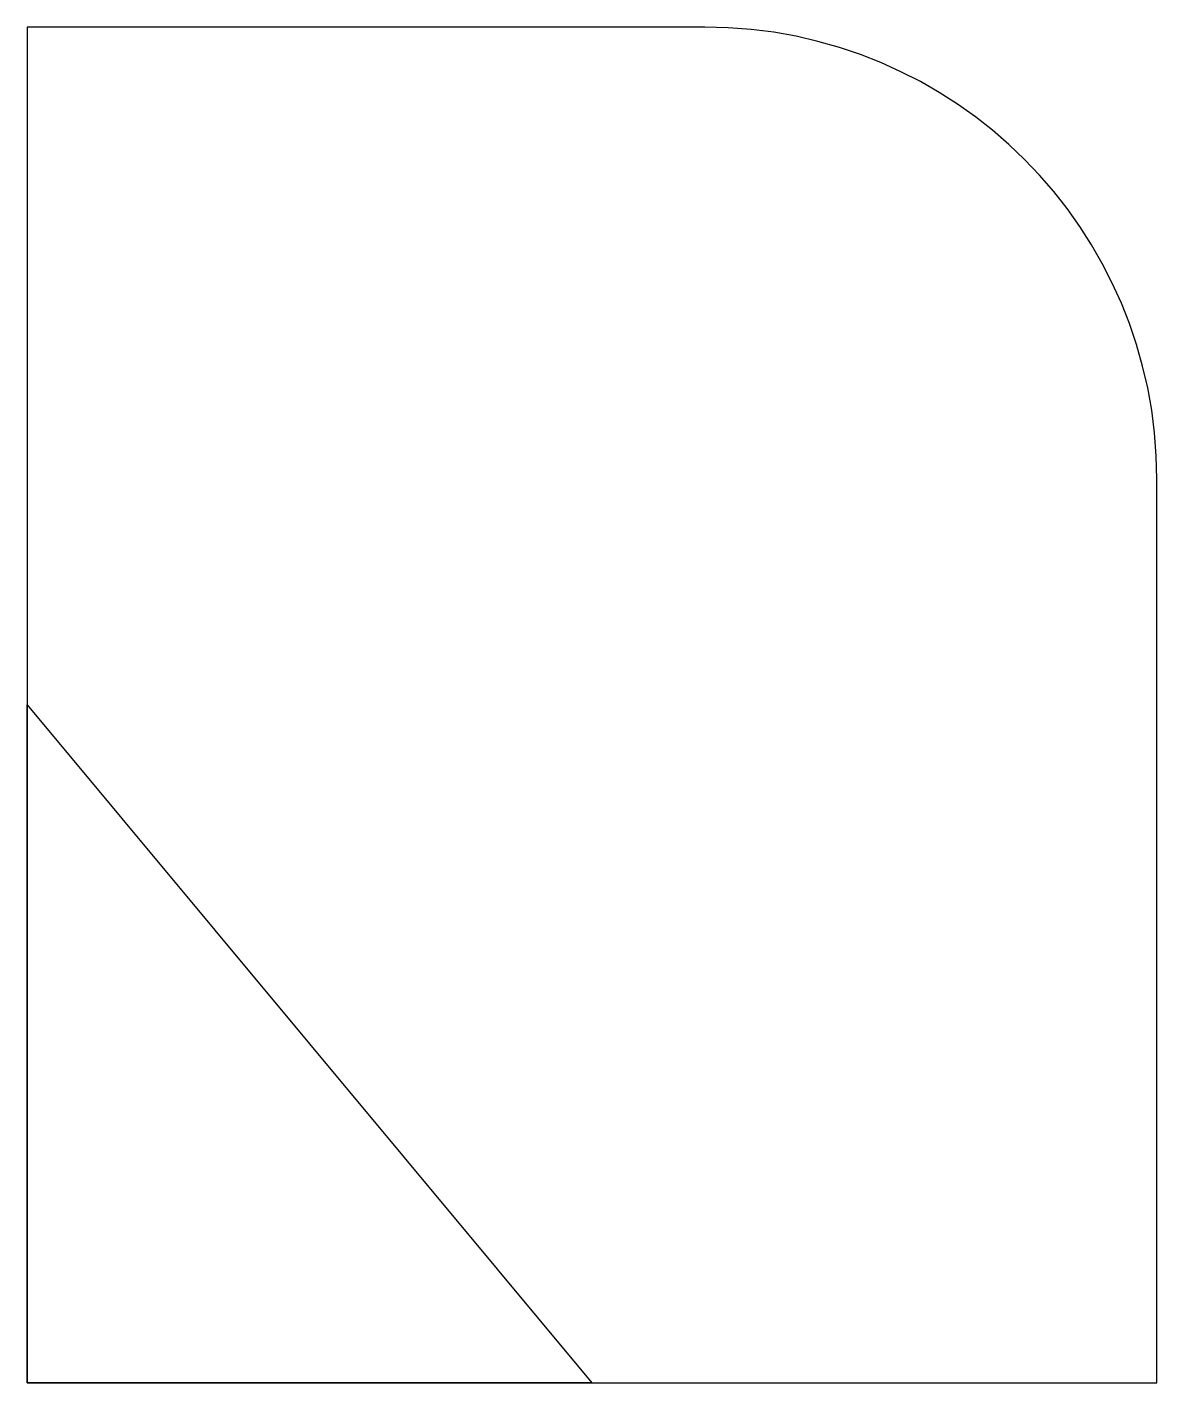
# Model space of a CAD drawing. Header units: millimetres. Extents: x 15.06 to 20.06, y 16.52 to 22.52.
import ezdxf

# ---------------------------------------------------------------- set-up
doc = ezdxf.new("R2010")
doc.units = ezdxf.units.MM
doc.header["$MEASUREMENT"] = 0

msp = doc.modelspace()

# ---------------------------------------------------------------- linework, layer by layer
for p, q in [((15.0573, 22.5194), (15.0573, 16.5194)), ((18.0573, 22.5194), (15.0573, 22.5194)), ((20.0573, 16.5194), (20.0573, 20.5194)), ((15.0573, 16.5194), (20.0573, 16.5194))]:
    msp.add_line(p, q)
msp.add_polyline3d([(17.5573, 16.5194, 4), (15.0573, 16.5194, 2), (15.0573, 19.5194, 4)], close=True)
msp.add_arc((18.0573, 20.5194), 2, 0, 90)

doc.saveas('drawing.dxf')
